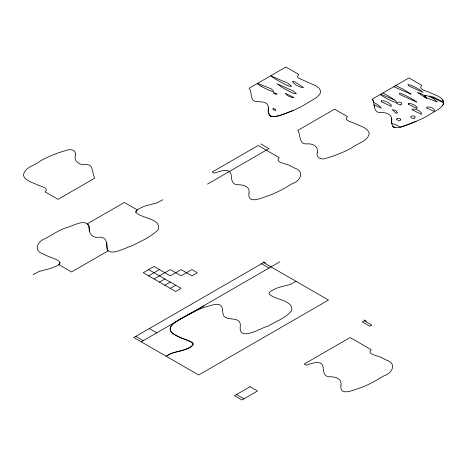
<?xml version="1.0" encoding="UTF-8"?>
<svg xmlns="http://www.w3.org/2000/svg" width="467" height="467" viewBox="0 0 467 467"><rect width="100%" height="100%" fill="white"/><g stroke="black" fill="none" stroke-linecap="round" stroke-linejoin="round"><path stroke-width="0.7" d="M391.655 121.484C393.15 114.695 386.098 112.045 380.582 112.6C372.555 112.891 375.421 103.306 372.187 99.173L408.952 77.948L421.899 85.42C417.177 89.331 427.2 91.106 429.541 92.39C434.275 94.772 440.609 96.079 443.393 101.006A12.556 7.25 0 0 1 443.644 102.267L434.053 97.241L429.669 96.015L443.632 102.903A14.454 8.348 0 0 1 442.821 105.227L440.784 107.538L437.941 109.617L424.34 117.637L412.414 122.99L402.058 126.539L400.126 127.012L394.977 124.374L391.685 123.516L391.544 118.139M60.115 262.291L59.846 263.248L58.626 264.474L71.574 271.952L107.953 250.942C106.482 245.058 107.947 236.401 98.735 237.248C91.585 238.275 88.631 232.607 88.952 226.046C84.854 218.089 72.94 226.279 66.839 227.452C59.268 230.073 52.567 234.446 45.69 238.439C37.319 241.089 32.888 250.703 43.18 253.99A67.376 38.901 0 0 0 46.945 255.805C54.084 258.876 68.246 262.057 53.057 267.509A28.049 16.193 0 0 1 50.027 268.613L38.936 271.508L33.034 274.684M106.902 242.665C103.843 260.189 123.662 248.286 131.531 245.975C140.765 241.404 150.812 237.038 158.185 229.746C161.734 218.147 140.8 218.609 135.763 212.129C136.615 209.158 140.386 208.276 142.826 206.91A28.049 16.193 0 0 1 145.85 205.807L156.941 202.906L162.849 199.736M442.827 105.227L443.65 102.477L442.751 99.81M416.943 108.344L416.984 107.235L415.397 105.723A15.726 9.083 0 0 0 413.511 104.596L410.47 103.476L408.549 103.499M296.043 281.315L290.135 284.491L279.044 287.392A28.049 16.193 0 0 0 276.02 288.495C273.58 289.861 269.809 290.743 268.957 293.708C274.047 300.059 293.638 299.656 291.735 310.654C285.763 317.992 276.061 321.389 268.04 326.106C261.736 327.408 238.999 342.148 240.213 327.034C241.795 315.307 228.042 321.722 223.728 315.873C222.216 312.948 223.08 309.44 221.697 306.48C218.754 302.307 212.742 305.173 208.772 305.955C197.471 309.119 187.255 314.875 177.302 320.922M421.181 114.158L421.38 112.926L419.465 111.07A14.168 8.178 0 0 0 417.895 110.159L414.673 109.056L412.542 109.173M176.374 321.366L173.514 323.392L171.331 325.651A15.639 9.031 0 0 0 170.163 328.313C169.579 331.92 173.292 333.934 175.971 335.364A67.528 38.983 0 0 0 177.618 336.205C182.579 339.789 202.941 342.334 187.238 348.656C180.507 351.955 172.247 351.435 166.229 356.263L170.957 353.531L177.227 351.715M207.471 184.121L268.998 148.599L260.884 143.918M148.646 275.851L159.469 269.605M154.057 278.974L170.286 269.605L181.103 275.851L191.919 269.605L197.331 272.728L191.919 275.851L181.103 269.605L170.286 275.851L154.057 266.482L143.241 272.728L175.691 291.466L181.103 288.343L148.646 269.605M159.469 282.097L164.874 278.974M164.874 285.22L170.286 282.097M170.286 288.343L175.691 285.22M141.209 341.821L279.815 261.8M194.943 311.127L203.91 305.973M194.92 311.139C187.296 316.521 156.217 326.859 177.618 336.205A72.945 42.112 0 0 0 182.107 338.242L187.705 340.455M381.521 100.901L383.786 100.843L387.33 102.127A17.588 10.157 0 0 1 389.069 103.125L391.264 105.104L391.305 106.441L381.206 101.718M293.118 110.521L301.285 106.704L316.375 97.679L319.772 94.293L320.549 92.238L320.543 90.855L319.235 88.316L315.879 85.84L298.652 78.158L297.561 77.189L297.351 76.413L298.845 74.492L285.897 67.014L249.133 88.24C252.594 92.192 249.29 101.228 256.774 101.602C259.115 101.835 261.508 101.66 263.802 102.279C271.321 103.452 266.377 113.172 270.556 116.248C268.974 115.256 271.765 116.528 272.308 116.651C279.61 116.324 286.405 113.142 293.118 110.521C285.255 112.833 265.437 124.736 268.49 107.212M416.173 121.449C410.149 122.506 392.496 134.449 391.65 122.377M178.54 351.418C183.63 349.911 190.6 348.831 193.309 343.87L192.007 342.387L188.23 340.659M424.1 96.768L426.418 97.691L424.468 95.77A24.78 14.308 0 0 0 420.843 93.645M380.71 94.252L394.218 99.798C402.618 106.511 385.596 98.432 384.388 97.189A99.669 57.54 0 0 1 380.132 94.585M257.656 83.319L271.169 88.87C279.57 95.583 262.547 87.504 261.333 86.261M395.747 85.566L402.396 88.853A113.901 65.759 0 0 1 407.971 92.127L411.065 94.182L393.769 86.71M426.727 108L433.814 111.286A1.436 0.829 0 0 0 434.152 111.146L434.538 110.019L433.405 108.659A9.136 5.271 0 0 0 431.852 107.714L429.126 106.896L427.182 107.118A1.932 1.115 0 0 0 426.774 107.994M420.849 93.639L417.124 92.349L426.464 98.263M421.123 114.187L412.168 109.786A1.518 0.876 0 0 1 412.519 109.161M408.304 104.164L416.844 108.391M263.586 261.8L265.618 262.974M364.33 319.965L366.356 321.133M261.561 263.75L268.998 268.046M149.323 328.552L156.76 332.843M135.804 336.357L143.241 340.653M236.541 394.522L243.978 398.812M413.406 99.868L410.96 98.385A97.556 56.326 0 0 0 408.724 97.118C408.456 96.745 396.063 90.54 400.021 94.608L416.704 102.098A66.442 38.364 0 0 0 413.4 99.868M394.218 99.798L390.138 97.054A101.462 58.579 0 0 0 382.917 92.974M275.863 110.049L273.288 108.151A2.253 1.302 0 0 0 273.3 109.698A2.253 1.302 0 0 0 275.904 110.113M372.187 99.173L373.261 100.615L373.81 102.471A33.361 19.264 0 0 1 376.122 103.686L379.677 106.126L381.317 108.175L374.079 104.725L374.3 106.838M89.506 230.033L89.658 231.363M89.436 229.244L88.969 226.11L87.545 223.693L124.31 202.468L137.257 209.94L136.119 211.049L135.763 212.129M426.389 97.702A1.775 1.022 0 0 1 426.499 98.263M408.351 104.159A1.407 0.811 0 0 1 408.497 103.476M414.591 118.151A2.177 1.255 0 0 1 413.429 118.495L410.849 117.631A2.247 1.296 0 0 1 411.865 116.067A2.247 1.296 0 0 1 414.719 116.435A2.247 1.296 0 0 1 414.533 118.122M400.937 104.631A2.563 1.477 0 0 1 400.003 104.976L396.547 103.359A2.58 1.489 0 0 1 400.242 102.244A2.58 1.489 0 0 1 400.919 104.62M381.265 101.707A1.728 0.998 0 0 1 381.457 100.878M261.339 86.261A99.669 57.54 0 0 1 257.078 83.657M400.668 119.494L400.593 119.914A2.685 1.547 0 0 1 398.941 120.965L396.337 119.085A2.744 1.582 0 0 1 396.734 118.799A2.656 1.535 0 0 1 398.188 118.361L398.917 118.361A2.072 1.197 0 0 1 400.651 119.359L400.668 119.494M75.35 154.91C73.477 161.64 79.869 165.324 85.624 164.653C94.025 163.771 91.736 173.625 94.813 178.12L58.048 199.345L45.101 191.867C49.823 187.956 39.8 186.187 37.459 184.903C32.655 182.363 25.504 181.155 23.408 175.504C24.214 167.034 35.317 165.435 40.88 160.642C48.702 156.375 57.05 153.018 65.619 150.578C69.449 148.92 76.337 149.096 75.35 154.91M249.004 193.14C247.236 205.118 262.372 197.535 267.848 195.947C276.487 192.976 284.374 188.411 292.138 183.689C300.52 181.033 305.004 171.43 294.683 168.12A66.915 38.633 0 0 0 290.918 166.305C288.869 163.894 273.674 162.767 279.237 157.636L258.175 145.476L212.205 172.019L214.172 173.158C219.274 171.768 229.676 166.818 231.206 175.008C231.293 178.954 232.07 184.646 237.166 184.745C242.519 184.523 250.324 185.93 249.004 193.14M317.291 152.154C315.593 158.401 322.283 160.356 327.011 157.945C335.58 155.499 343.922 152.143 351.75 147.876C357.308 143.083 368.416 141.483 369.222 133.013C366.782 126.948 358.971 125.769 353.706 123.043C351.342 122.12 343.052 119.978 347.524 116.651L334.576 109.173L297.812 130.398C300.894 134.893 298.606 144.747 307 143.865C312.044 143.439 318.558 145.891 317.291 152.154M340.957 385.193C339.188 397.166 354.319 389.589 359.794 387.995C368.434 385.024 376.326 380.459 384.09 375.742C392.473 373.086 396.956 363.484 386.635 360.174A66.915 38.633 0 0 0 382.87 358.352C380.821 355.947 365.62 354.821 371.189 349.69L350.127 337.53L304.151 364.073L306.124 365.212C311.22 363.822 321.629 358.872 323.152 367.062C323.24 371.008 324.022 376.7 329.118 376.799C334.465 376.571 342.276 377.984 340.957 385.193M291.297 86.249C287.824 86.699 283.93 83.4 280.614 82.052A116.336 67.166 0 0 1 278.052 80.604L276.499 79.676A92.279 53.279 0 0 1 272.559 77.137L270.965 75.981L288.016 83.254L291.297 86.249M397.254 112.424L396.792 113.218A1.512 0.87 0 0 1 396.232 113.423L392.222 109.727L394.457 110.084A6.392 3.689 0 0 1 396.372 111.117L397.254 112.424M407.995 84.772L408.8 85.946L422.933 92.326L420.119 90.096A56.554 32.649 0 0 0 415.688 87.434L410.102 84.889L407.995 84.772M424.842 95.589L426.861 97.866L437.316 102.045L434.228 99.173A36.473 21.056 0 0 0 431.35 97.469L426.756 95.519L424.842 95.589M296.136 93.604C292.955 94.036 289.499 91.112 286.493 89.897A92.764 53.553 0 0 1 280.766 86.483L276.972 83.681L293.65 91.17L296.136 93.604M292.733 81.684L293.399 82.957L295.267 84.457A25.533 14.746 0 0 0 297.602 85.846L301.192 87.323L303.27 87.463A0.63 0.368 0 0 0 303.41 87.329L294.07 81.416L293.218 81.386A0.665 0.385 0 0 0 292.908 81.48L292.733 81.684M263.586 262.582L133.772 337.53L198.679 375.001L328.494 300.053L263.586 262.582M250.067 386.711L234.516 395.689L241.953 399.986L257.504 391.007L250.067 386.711M364.33 320.741L362.299 321.915L369.736 326.205L371.767 325.038L364.33 320.741M293.79 97.463L291.822 97.405L289.301 96.494A15.335 8.855 0 0 1 286.656 94.894L285.249 93.237L293.79 97.463M395.362 127.579L392.659 126.481A3.432 1.985 0 0 0 394.399 127.497A3.73 2.154 0 0 0 395.362 127.579M276.949 94.048L273.493 92.431A2.598 1.5 0 0 0 276.949 94.048"/></g></svg>
